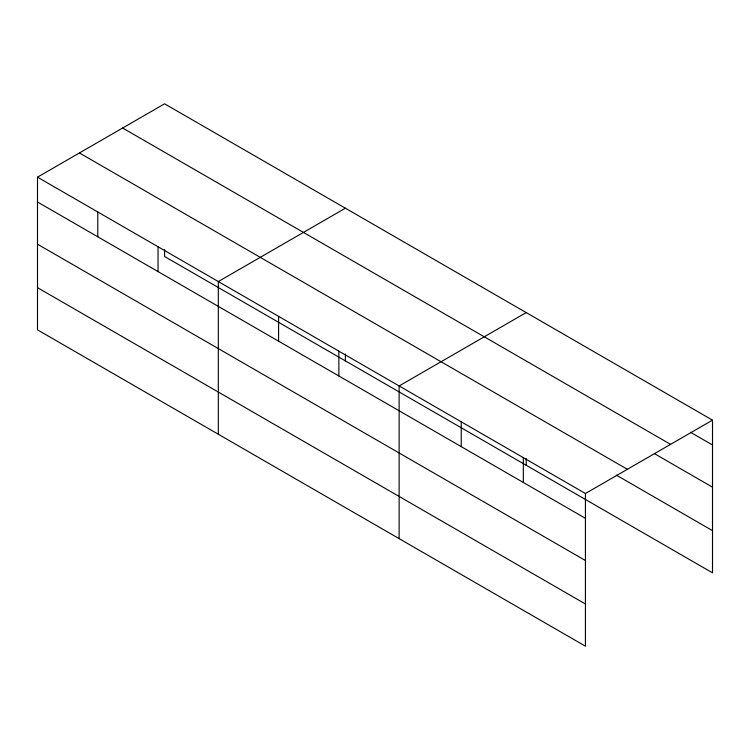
<?xml version="1.0" encoding="UTF-8"?>
<svg xmlns="http://www.w3.org/2000/svg" width="750" height="750" viewBox="0 0 750 750"><rect width="100%" height="100%" fill="white"/><g stroke="black" fill="none" stroke-linecap="round" stroke-linejoin="round"><path stroke-width="1.12" d="M585.431 560.531L585.431 493.509L37.5 177.169L37.5 329.85L585.431 646.2L585.431 560.531L37.5 244.191M164.569 249.647L164.569 256.491L712.5 572.831L712.5 420.15L164.569 103.8L37.5 177.169M345.384 208.2L218.316 281.559L218.316 434.25M526.2 312.591L399.131 385.95L399.131 538.641M585.431 493.509L712.5 420.15M690.469 432.253L712.5 444.975M122.634 128.016L670.566 444.356M654.403 453.628L712.5 487.172M79.434 152.953L627.366 469.303M616.35 475.125L712.5 530.644M37.5 201.994L585.431 518.334M37.5 287.662L585.431 604.003M526.2 458.438L526.2 465.281M523.331 457.659L523.331 482.484M461.231 421.809L461.231 446.634M345.384 354.037L345.384 360.881M338.859 351.159L338.859 375.984M278.588 316.359L278.588 341.184M158.044 246.759L158.044 271.594M97.772 211.959L97.772 236.794"/></g></svg>
